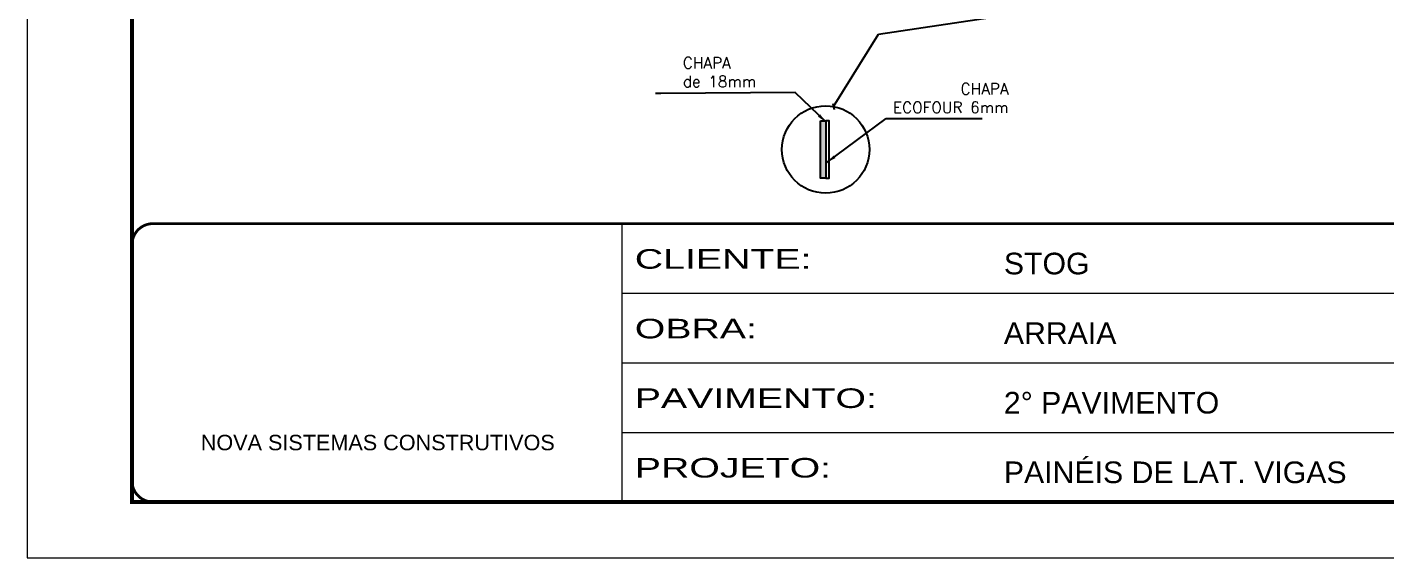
# Model space of a CAD drawing. Extents: x -3394 to 16474, y -5031 to 14397.
# Drawn here: x 4272 to 5244, y 7604 to 7984 of the extents above; entities that cross this region are included whole.
import ezdxf

# ---------------------------------------------------------------- set-up
doc = ezdxf.new("R2010")
doc.units = 0
doc.linetypes.add('CONTINUO', pattern=[0])
doc.linetypes.add('DASHED', pattern=[0.75, 0.5, -0.25])
doc.layers.get('0').update_dxf_attribs({"linetype": 'CONTINUOUS'})
for name, color, linetype, lineweight in [('Folhas', 255, 'CONTINUOUS', 9), ('Hachura', 251, 'CONTINUOUS', 9), ('SARRAFO DE PRESSAO', 251, 'DASHED', 9)]:
    doc.layers.add(name, color=color, linetype=linetype, lineweight=lineweight)
doc.layers.add('Painéis', color=200, linetype='CONTINUOUS')
doc.styles.add('ARIAL', font='arial.ttf')
doc.styles.add('COTA TECNICA', font='techl___.ttf', dxfattribs={"height": 10})
doc.styles.add('ROMANS', font='romans.shx')
doc.styles.add('Tecnologia', font='')
doc.styles.get('Tecnologia').set_extended_font_data('Forgotten Futurist')
doc.dimstyles.new('PAINEL', dxfattribs={"dimtxt": 10, "dimasz": 3, "dimexe": 3, "dimexo": 3, "dimgap": 3, "dimtad": 1, "dimdec": 1, "dimzin": 12, "dimdsep": 46, "dimtxsty": 'COTA TECNICA', "dimblk1": 'OBLIQUE', "dimblk2": 'OBLIQUE', "dimsah": 1, "dimcen": 0.9, "dimclrd": 4, "dimclre": 4, "dimclrt": 240, "dimadec": 1, "dimazin": 3, "dimtfac": 1, "dimtdec": 1, "dimtmove": 0, "dimatfit": 3, "dimfxl": 1, "dimtolj": 1, "dimtzin": 12, "dimarcsym": 0})

# ---------------------------------------------------------------- blocks, each defined once
blk = doc.blocks.new('9999999999')
at = {"color": 30, "linetype": 'CONTINUO'}
for p, q in [((98564.56, 34230.21), (98564.56, 34429.45)), ((98564.56, 34379.64), (99583.98, 34379.64)), ((98564.56, 34329.83), (99487.98, 34329.83)), ((98564.56, 34280.02), (99487.98, 34280.02))]:
    blk.add_line(p, q, dxfattribs=at)
at = {"color": 30, "linetype": 'CONTINUO', "const_width": 2}
blk.add_lwpolyline([(99583.98, 34230.21), (99583.98, 34414.45, 0.414214), (99568.98, 34429.45), (98228.98, 34429.45, 0.414214), (98213.98, 34414.45), (98213.98, 34245.21, 0.414214), (98228.98, 34230.21), (99583.98, 34230.21)], format="xyb", dxfattribs=at)
at = {"layer": 'Folhas'}
blk.add_lwpolyline([(98138.98, 34190.21), (99623.98, 34190.21), (99623.98, 35240.21), (98138.98, 35240.21)], close=True, dxfattribs=at)
at = {"layer": 'Folhas', "color": 30, "const_width": 3}
blk.add_lwpolyline([(98213.98, 34230.21), (99583.98, 34230.21), (99583.98, 35200.21), (98213.98, 35200.21)], close=True, dxfattribs=at)
at = {"color": 7, "linetype": 'Continuous', "ltscale": 5, "style": 'ARIAL'}
for s, height, p in [('STOG', 15.483, (98837.68, 34393.13)), ('ARRAIA', 15.483, (98837.68, 34343.32)), ('2° PAVIMENTO', 15.4829, (98837.68, 34293.51)), ('NOVA SISTEMAS CONSTRUTIVOS', 11.0592, (98263.19, 34267.21)), ('PAINÉIS DE LAT. VIGAS', 15.4829, (98837.68, 34243.7))]:
    blk.add_text(s, height=height, dxfattribs=at).set_placement(p)
at = {"layer": 'Folhas', "color": 7, "style": 'Tecnologia', "width": 1.5}
for s, p in [('CLIENTE:', (98573.65, 34397.17)), ('OBRA:', (98573.65, 34347.31)), ('PAVIMENTO:', (98573.65, 34297.5)), ('PROJETO:', (98573.65, 34247.69))]:
    blk.add_text(s, height=14, dxfattribs=at).set_placement(p)
blk = doc.blocks.new('_Oblique')
at = {"color": 0, "linetype": 'ByBlock', "lineweight": -2}
blk.add_line((-0.5, -0.5), (0.5, 0.5), dxfattribs=at)

msp = doc.modelspace()

# ---------------------------------------------------------------- hatches: boundary and pattern name
at = {"layer": 'Hachura'}
h = msp.add_hatch(color=256, dxfattribs=at)
h.dxf.hatch_style = 1
h.paths.add_polyline_path([(4839.83, 7875.38), (4843.43, 7875.38), (4843.43, 7916.55), (4839.83, 7916.55)])

# ---------------------------------------------------------------- linework, layer by layer
at = {"layer": 'Painéis', "linetype": 'Continuous'}
for points in [[(4839.83, 7916.55), (4843.43, 7916.55), (4843.43, 7875.38), (4839.83, 7875.38)], [(4843.43, 7875.38), (4845.83, 7875.38), (4845.83, 7916.55), (4843.43, 7916.55)]]:
    msp.add_lwpolyline(points, close=True, dxfattribs=at)
msp.add_circle((4843.43, 7895.96), 31.28, dxfattribs=at)

# ---------------------------------------------------------------- block references
at = {"layer": 'SARRAFO DE PRESSAO', "color": 6, "linetype": 'ByBlock'}
msp.add_blockref('9999999999', (-93866.77, -26586.53), dxfattribs=at)

# ---------------------------------------------------------------- texts
at = {"color": 240, "char_height": 8, "style": 'ROMANS'}
for s, insert, attachment_point in [('\\A1;CHAPA \\Pde 18mm', (4741.27, 7940.65), 7), ('\\A1;CHAPA \\PECOFOUR 6mm', (4974.24, 7922.12), 9)]:
    msp.add_mtext(s, dxfattribs=dict(at, insert=insert, attachment_point=attachment_point))

# ---------------------------------------------------------------- leaders
at = {"annotation_type": 0, "has_hookline": 1, "hookline_direction": 1}
msp.add_leader([(4843.75, 7915.46), (4821.54, 7936.86), (4725.61, 7936)], dimstyle='PAINEL', override={"dimasz": 7}, dxfattribs=at)
at = {"annotation_type": 0, "has_hookline": 1, "hookline_direction": 1, "horizontal_direction": (-1, 0, 0)}
msp.add_leader([(4844.16, 7886.64), (4886.68, 7918.14), (4951.45, 7918.14)], dimstyle='PAINEL', override={"dimasz": 7}, dxfattribs=at)
at = {"layer": 'Painéis', "linetype": 'Continuous'}
msp.add_leader([(4849.06, 7926.73), (4881.34, 7978.58), (4994.79, 7995.55)], dimstyle='PAINEL', override={"dimexe": 2, "dimexo": 2, "dimgap": 2, "dimtad": 0, "dimadec": 8, "dimtix": 1, "dimatfit": 2, "dimldrblk": 'Oblique'}, dxfattribs=at)

doc.saveas('drawing.dxf')
